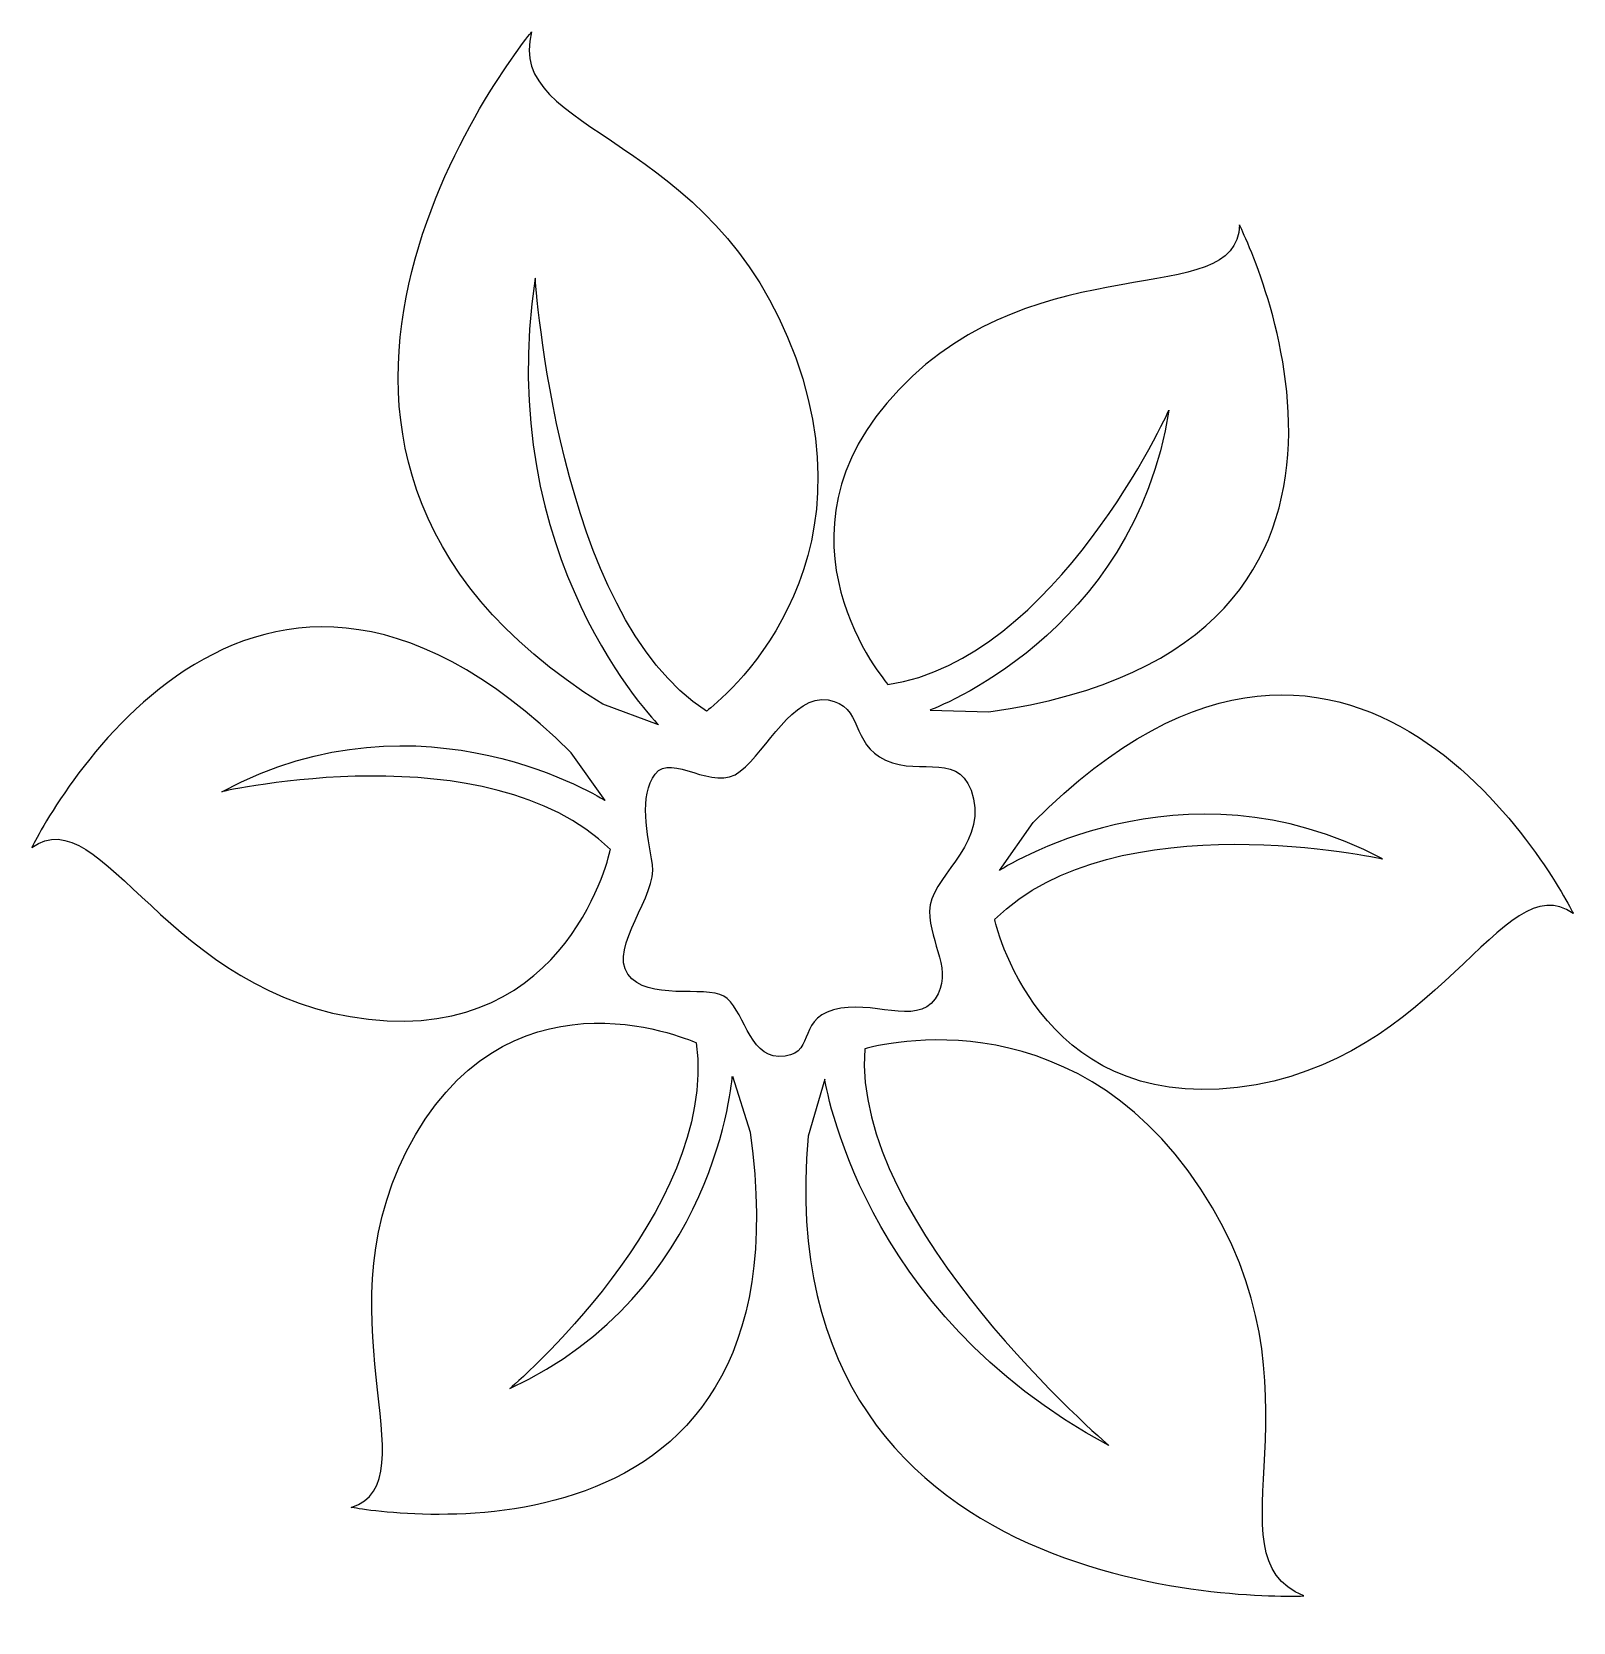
# Model space of a CAD drawing. Header units: centimetres. Extents: x -8.2 to 8.2, y -8.6 to 8.3.
import ezdxf

# ---------------------------------------------------------------- set-up
doc = ezdxf.new("R2010")
doc.units = ezdxf.units.CM
doc.header["$MEASUREMENT"] = 0
doc.layers.add('Camada 1', color=7, linetype='Continuous')

msp = doc.modelspace()

# ---------------------------------------------------------------- linework, layer by layer
at = {"layer": 'Camada 1'}
for points, knots in [([(-1.01794, 1.09229), (-1.01794, 1.09229), (0.79914, 2.4241), (-0.07198, 4.84056), (-0.07198, 4.84056), (-0.94278, 7.25587), (-3.16962, 7.20131), (-2.87453, 8.30095), (-2.87453, 8.30095), (-2.87453, 8.30095), (-6.51755, 3.89791), (-2.11896, 1.16466), (-2.11896, 1.16466), (-2.11896, 1.16466), (-1.52849, 0.94585), (-1.52849, 0.94585), (-1.52849, 0.94585), (-1.52849, 0.94585), (-3.29294, 2.71753), (-2.83553, 5.68795), (-2.83553, 5.68795), (-2.83555, 5.68797), (-2.60642, 2.10451), (-1.01794, 1.09229)], [0, 0, 0, 0, 0.14285714, 0.14285714, 0.14285714, 0.14285714, 0.28571429, 0.28571429, 0.28571429, 0.28571429, 0.42857143, 0.42857143, 0.42857143, 0.42857143, 0.57142857, 0.57142857, 0.57142857, 0.57142857, 0.71428571, 0.71428571, 0.71428571, 0.71428571, 1, 1, 1, 1]), ([(0.90714, 1.37291), (0.90714, 1.37291), (-0.46311, 2.94917), (1.02462, 4.50648), (1.02462, 4.50648), (2.51123, 6.06379), (4.61893, 5.3269), (4.63703, 6.25199), (4.63703, 6.25199), (4.63703, 6.25199), (6.91202, 1.77963), (1.97617, 1.08394), (1.97617, 1.08394), (1.97617, 1.08394), (1.35339, 1.10288), (1.35339, 1.10288), (1.35339, 1.10288), (1.35339, 1.10288), (3.51734, 1.89295), (3.889, 4.28545), (3.889, 4.28545), (3.88899, 4.28542), (2.69606, 1.64294), (0.90714, 1.37291)], [0, 0, 0, 0, 0.14285714, 0.14285714, 0.14285714, 0.14285714, 0.28571429, 0.28571429, 0.28571429, 0.28571429, 0.42857143, 0.42857143, 0.42857143, 0.42857143, 0.57142857, 0.57142857, 0.57142857, 0.57142857, 0.71428571, 0.71428571, 0.71428571, 0.71428571, 1, 1, 1, 1]), ([(-2.03823, -0.37749), (-2.03823, -0.37749), (-2.46474, -2.42198), (-4.60445, -2.17867), (-4.60445, -2.17867), (-6.74416, -1.93647), (-7.43179, 0.18779), (-8.17955, -0.35688), (-8.17955, -0.35688), (-8.17955, -0.35688), (-5.99362, 4.15903), (-2.45471, 0.64909), (-2.45471, 0.64909), (-2.45471, 0.64909), (-2.09281, 0.14186), (-2.09281, 0.14186), (-2.09281, 0.14186), (-2.09281, 0.14186), (-4.03096, 1.3871), (-6.16123, 0.23624), (-6.16123, 0.23624), (-6.16121, 0.23623), (-3.33498, 0.88404), (-2.03823, -0.37749)], [0, 0, 0, 0, 0.14285714, 0.14285714, 0.14285714, 0.14285714, 0.28571429, 0.28571429, 0.28571429, 0.28571429, 0.42857143, 0.42857143, 0.42857143, 0.42857143, 0.57142857, 0.57142857, 0.57142857, 0.57142857, 0.71428571, 0.71428571, 0.71428571, 0.71428571, 1, 1, 1, 1]), ([(2.03852, -1.11912), (2.03852, -1.11912), (2.4795, -3.16083), (4.61781, -2.90305), (4.61781, -2.90305), (6.75559, -2.64527), (7.42819, -0.51611), (8.17955, -1.05621), (8.17955, -1.05621), (8.17955, -1.05621), (5.9616, 3.44499), (2.44775, -0.09032), (2.44775, -0.09032), (2.44775, -0.09032), (2.08974, -0.6002), (2.08974, -0.6002), (2.08974, -0.6002), (2.08974, -0.6002), (4.01845, 0.65882), (6.15676, -0.47659), (6.15676, -0.47659), (6.15676, -0.47658), (3.32638, 0.15077), (2.03852, -1.11912)], [0, 0, 0, 0, 0.14285714, 0.14285714, 0.14285714, 0.14285714, 0.28571429, 0.28571429, 0.28571429, 0.28571429, 0.42857143, 0.42857143, 0.42857143, 0.42857143, 0.57142857, 0.57142857, 0.57142857, 0.57142857, 0.71428571, 0.71428571, 0.71428571, 0.71428571, 1, 1, 1, 1]), ([(0.27129, 1.21032), (-0.10397, 1.26768), (-0.36927, 0.6861), (-0.6602, 0.45337), (-0.6602, 0.45337), (-0.95111, 0.22064), (-1.38791, 0.65744), (-1.56246, 0.42416), (-1.56246, 0.42416), (-1.73701, 0.19143), (-1.64959, -0.216), (-1.59141, -0.53615), (-1.59141, -0.53615), (-1.53323, -0.8563), (-2.05716, -1.40917), (-1.85337, -1.70037), (-1.85337, -1.70037), (-1.64959, -1.99157), (-1.03824, -1.81673), (-0.83472, -1.93312), (-0.83472, -1.93312), (-0.63094, -2.04948), (-0.57276, -2.57341), (-0.25261, -2.57341), (-0.25261, -2.57341), (0.1558, -2.57341), (-0.07777, -2.19535), (0.3295, -2.07843), (0.3295, -2.07843), (0.7368, -1.96207), (1.20284, -2.25324), (1.40659, -1.96207), (1.40659, -1.96207), (1.61037, -1.67145), (1.34814, -1.38025), (1.34814, -1.03113), (1.34814, -1.03113), (1.34814, -0.68146), (1.93054, -0.36134), (1.81389, 0.16248), (1.81389, 0.16248), (1.69726, 0.68641), (1.26075, 0.39521), (0.8824, 0.57004), (0.8824, 0.57004), (0.50404, 0.74458), (0.64964, 1.15185), (0.27129, 1.21032)], [0, 0, 0, 0, 0.07692308, 0.07692308, 0.07692308, 0.07692308, 0.15384615, 0.15384615, 0.15384615, 0.15384615, 0.23076923, 0.23076923, 0.23076923, 0.23076923, 0.30769231, 0.30769231, 0.30769231, 0.30769231, 0.38461538, 0.38461538, 0.38461538, 0.38461538, 0.46153846, 0.46153846, 0.46153846, 0.46153846, 0.53846154, 0.53846154, 0.53846154, 0.53846154, 0.61538462, 0.61538462, 0.61538462, 0.61538462, 0.69230769, 0.69230769, 0.69230769, 0.69230769, 0.76923077, 0.76923077, 0.76923077, 0.76923077, 0.84615385, 0.84615385, 0.84615385, 0.84615385, 1, 1, 1, 1]), ([(-1.12732, -2.42923), (-1.12732, -2.42923), (-3.01983, -1.54616), (-4.10722, -3.4047), (-4.10722, -3.4047), (-5.1946, -5.26324), (-3.90595, -7.08672), (-4.79037, -7.35898), (-4.79037, -7.35898), (-4.79037, -7.35898), (0.13546, -8.31442), (-0.55492, -3.37798), (-0.55492, -3.37798), (-0.55492, -3.37798), (-0.74452, -2.78388), (-0.74452, -2.78388), (-0.74452, -2.78388), (-0.74452, -2.78388), (-0.90848, -5.08173), (-3.10585, -6.09787), (-3.10585, -6.09787), (-3.10588, -6.09787), (-0.89433, -4.22319), (-1.12732, -2.42923)], [0, 0, 0, 0, 0.14285714, 0.14285714, 0.14285714, 0.14285714, 0.28571429, 0.28571429, 0.28571429, 0.28571429, 0.42857143, 0.42857143, 0.42857143, 0.42857143, 0.57142857, 0.57142857, 0.57142857, 0.57142857, 0.71428571, 0.71428571, 0.71428571, 0.71428571, 1, 1, 1, 1]), ([(0.66049, -2.49268), (0.66049, -2.49268), (2.81523, -1.83569), (4.22837, -3.98096), (4.22837, -3.98096), (5.64064, -6.12514), (4.2629, -7.87565), (5.32023, -8.29827), (5.32023, -8.29827), (5.32023, -8.29827), (-0.38792, -8.57722), (0.05865, -3.41808), (0.05865, -3.41808), (0.05865, -3.41808), (0.23738, -2.81396), (0.23738, -2.81396), (0.23738, -2.81396), (0.23738, -2.81396), (0.5993, -5.28773), (3.25125, -6.70143), (3.25125, -6.70143), (3.25121, -6.70143), (0.51907, -4.37072), (0.66049, -2.49268)], [0, 0, 0, 0, 0.14285714, 0.14285714, 0.14285714, 0.14285714, 0.28571429, 0.28571429, 0.28571429, 0.28571429, 0.42857143, 0.42857143, 0.42857143, 0.42857143, 0.57142857, 0.57142857, 0.57142857, 0.57142857, 0.71428571, 0.71428571, 0.71428571, 0.71428571, 1, 1, 1, 1])]:
    msp.add_open_spline(points, degree=3, knots=knots, dxfattribs=at)

doc.saveas('drawing.dxf')
